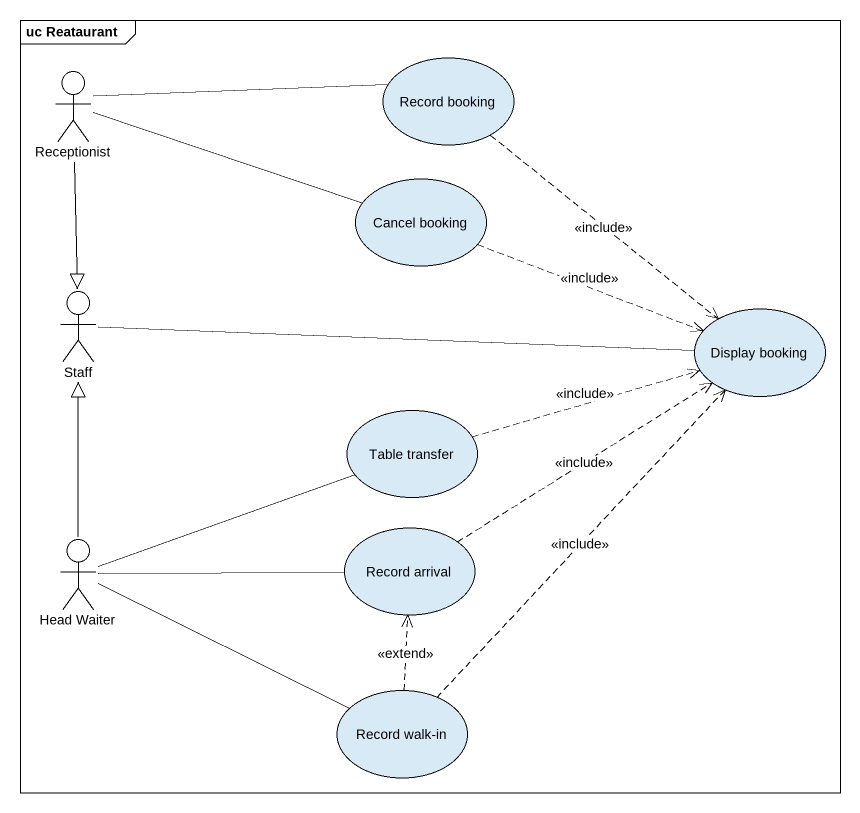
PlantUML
@startuml
mainframe uc Reataurant
actor Receptionist
usecase "Record booking" as Record_booking
usecase "Cancel booking" as Cancel_booking
actor Staff
usecase "Display booking" as Display_booking
usecase "Table transfer" as Table_transfer
actor "Head Waiter" as Head_Waiter
usecase "Record arrival" as Record_arrival
usecase "Record walk-in" as Record_walk_in
Receptionist -right- Record_booking
Receptionist -right- Cancel_booking
Receptionist --|> Staff
Record_booking ..> Display_booking : <<include>>
Cancel_booking .right.> Display_booking : <<include>>
Staff -right- Display_booking
Table_transfer .right.> Display_booking : <<include>>
Head_Waiter -up-|> Staff
Head_Waiter -right- Table_transfer
Head_Waiter -right- Record_arrival
Head_Waiter -right- Record_walk_in
Record_arrival .up.> Display_booking : <<include>>
Record_walk_in .up.> Display_booking : <<include>>
Record_walk_in .up.> Record_arrival : <<extend>>
@enduml
